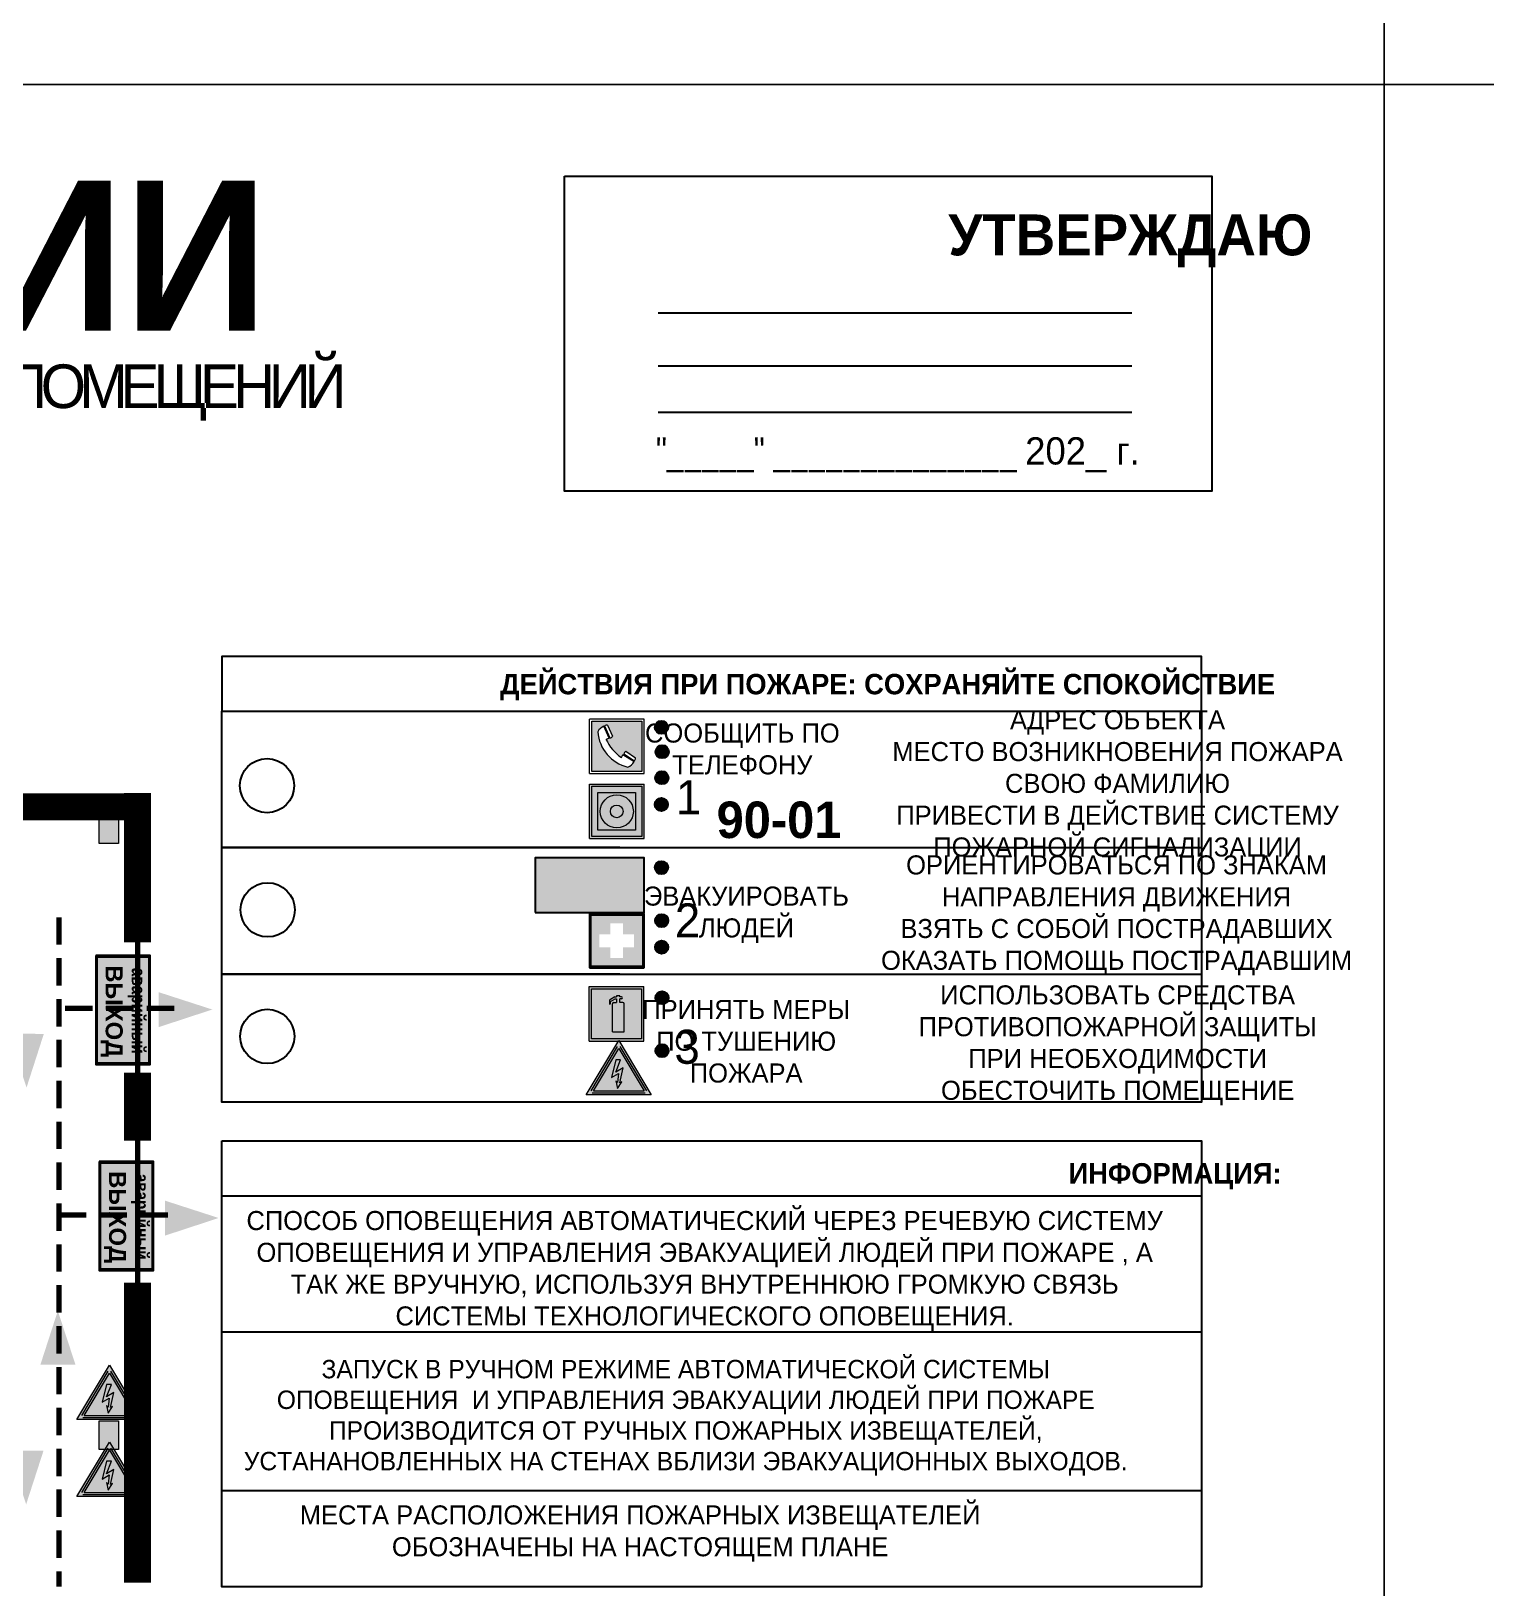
# Model space of a CAD drawing. Header units: millimetres. Extents: x 13114 to 67229, y 22859 to 38520.
# Drawn here: x 28011 to 28224.5, y 36124.4 to 36352.9 of the extents above; entities that cross this region are included whole.
import ezdxf

# ---------------------------------------------------------------- set-up
doc = ezdxf.new("R2010")
doc.units = ezdxf.units.MM
doc.linetypes.add('{ Wide Dash }', pattern=[12, 4, -2, 4, -2])
doc.layers.add('План_Штампы', color=7, linetype='Continuous')
doc.styles.add('обычный', font='arial.ttf')

# ---------------------------------------------------------------- blocks, each defined once
blk = doc.blocks.new('A$C3E6D3DDE')
at = {"lineweight": 5}
h = blk.add_hatch(color=40, dxfattribs=at)
h.paths.add_polyline_path([(24.1, 1.45), (16.46, -11.35), (31.74, -11.35)])
h.paths.add_polyline_path([(24.09, -0.46), (30.03, -10.41), (18.14, -10.41)], flags=16)
h.paths.add_polyline_path([(24.54, -3.08), (23.41, -6.02), (25.13, -5.01), (24.33, -8.5), (24.82, -8.27), (23.79, -9.86), (23.4, -8.04), (23.8, -8.43), (24.04, -6.29), (22.39, -7.25), (23.44, -3.08)], flags=0)
h = blk.add_hatch(color=256, dxfattribs=at)
h.paths.add_polyline_path([(24.37, 0.03, 0.567511), (23.82, 0.03), (17.59, -10.4, 0.582454), (17.86, -10.88), (30.32, -10.88, 0.582149), (30.6, -10.4)])
h.paths.add_polyline_path([(24.09, -0.46), (18.14, -10.41), (30.03, -10.41)], flags=16)
h.paths.add_polyline_path([(24.54, -3.08), (23.41, -6.02), (25.13, -5.01), (24.33, -8.5), (24.82, -8.27), (23.79, -9.86), (23.4, -8.04), (23.8, -8.43), (24.04, -6.29), (22.39, -7.25), (23.44, -3.08)], flags=0)
h = blk.add_hatch(color=40, dxfattribs=at)
h.paths.add_polyline_path([(24.09, -0.46), (18.14, -10.41), (30.03, -10.41)])
h.paths.add_polyline_path([(24.82, -8.27), (23.79, -9.86), (23.4, -8.04), (23.8, -8.43), (24.04, -6.29), (22.39, -7.25), (23.44, -3.08), (24.54, -3.08), (23.41, -6.02), (25.13, -5.01), (24.33, -8.5)], flags=16)
at = {"color": 40, "lineweight": 5}
for p, q in [((16.46, -11.35), (24.1, 1.45)), ((24.1, 1.45), (31.74, -11.35))]:
    blk.add_line(p, q, dxfattribs=at)
at = {"lineweight": 5}
for p, q in [((17.59, -10.4), (23.82, 0.03)), ((24.37, 0.03), (30.6, -10.4)), ((18.14, -10.41), (24.09, -0.46)), ((23.44, -3.08), (22.39, -7.25)), ((23.41, -6.02), (24.54, -3.08)), ((24.54, -3.08), (23.44, -3.08)), ((24.09, -0.46), (30.03, -10.41)), ((22.39, -7.25), (24.04, -6.29)), ((25.13, -5.01), (23.41, -6.02)), ((24.04, -6.29), (23.8, -8.43)), ((24.33, -8.5), (25.13, -5.01)), ((17.86, -10.88), (30.32, -10.88)), ((18.14, -10.41), (30.03, -10.41)), ((23.8, -8.43), (23.4, -8.04)), ((23.4, -8.04), (23.79, -9.86)), ((23.79, -9.86), (24.82, -8.27)), ((24.82, -8.27), (24.33, -8.5))]:
    blk.add_line(p, q, dxfattribs=at)
at = {"color": 50, "lineweight": 5}
blk.add_line((31.74, -11.35), (16.46, -11.35), dxfattribs=at)
blk = doc.blocks.new('A$C456E1F9C')
at = {"lineweight": 5}
h = blk.add_hatch(color=242, dxfattribs=at)
h.paths.add_polyline_path([(0.51, -1.47), (0.51, -13.26), (12.29, -13.26), (12.29, -1.47)])
h.paths.add_polyline_path([(5.42, -4.95, -0.254479), (4.78, -5.4), (3.52, -2.53, -0.209735), (4.23, -2.4)], flags=16)
h.paths.add_polyline_path([(8.53, -8.6), (10.87, -10.17), (10.54, -10.76), (8.03, -9.13, -0.192251)], flags=16)
h.paths.add_polyline_path([(4.61, -5.49, 0.005518), (3.87, -5.72, 0.128647), (7.49, -10.01, 0.00809), (7.83, -9.33), (10.47, -10.97, -0.16736), (8.99, -12.25, -0.327862), (1.95, -3.95, -0.166952), (3.36, -2.62)], flags=16)
at = {"color": 242, "lineweight": 5}
for p, q in [((0, -13.77), (0, -0.97)), ((12.8, -0.97), (0, -0.97)), ((4.61, -5.49), (3.36, -2.62)), ((3.52, -2.53), (4.78, -5.4)), ((4.23, -2.4), (5.42, -4.95)), ((12.8, -13.77), (12.8, -0.97)), ((7.83, -9.33), (10.47, -10.97)), ((8.03, -9.13), (10.54, -10.76)), ((10.81, -10.12), (8.53, -8.6)), ((10.54, -10.76), (10.8, -10.3)), ((10.8, -10.3), (10.81, -10.12)), ((0, -13.77), (12.8, -13.77))]:
    blk.add_line(p, q, dxfattribs=at)
blk.add_lwpolyline([(0.51, -1.47), (12.29, -1.47), (12.29, -13.26), (0.51, -13.26)], close=True, dxfattribs=at)
for centre, radius, start, end in [((4.59, -5.34), 2.99, 114.2845, 152.1974), ((4.02, -3.27), 0.891, 76.3284, 123.7092), ((11.12, -3.31), 9.19, 183.9915, 256.6009), ((14.98, -39.1), 35.17, 107.1487, 108.4135), ((13.86, -0.94), 11.08, 205.5536, 234.8762), ((4.68, -4.59), 0.824, 276.9621, 334.0723), ((-13.31, 0.8), 23.44, 332.5487, 334.4027), ((8.94, -9.5), 0.989, 114.4092, 157.9388), ((7.87, -9.46), 3, 291.9291, 329.9329)]:
    blk.add_arc(centre, radius, start, end, dxfattribs=at)
blk = doc.blocks.new('A$C54414219')
at = {"true_color": 0xffffff}
h = blk.add_hatch(color=7, dxfattribs=at)
h.paths.add_polyline_path([(2.39, -9.45), (2.39, -18.3), (11.23, -18.3), (11.23, -9.45)], flags=0)
h.paths.add_polyline_path([(10.71, -13.87, -1), (2.92, -13.87, -1)], flags=0)
h.paths.add_polyline_path([(8.3, -13.87, -1), (5.33, -13.87, -1)], flags=0)
h.paths.add_polyline_path([(0.41, -7.47), (0.41, -20.27), (13.21, -20.27), (13.21, -7.47)])
h.paths.add_polyline_path([(0.92, -19.77), (12.71, -19.77), (12.71, -7.98), (0.92, -7.98)], flags=16)
h.paths.add_polyline_path([(11.23, -9.45), (11.23, -18.3), (2.39, -18.3), (2.39, -9.45)], flags=0)
at = {"lineweight": 5}
h = blk.add_hatch(color=242, dxfattribs=at)
h.paths.add_polyline_path([(12.71, -7.98), (0.92, -7.98), (0.92, -19.77), (12.71, -19.77)])
h.paths.add_polyline_path([(11.23, -18.3), (2.39, -18.3), (2.39, -9.45), (11.23, -9.45)], flags=16)
h.paths.add_polyline_path([(10.71, -13.87, -1), (2.92, -13.87, -1)], flags=0)
h.paths.add_polyline_path([(8.3, -13.87, -1), (5.33, -13.87, -1)], flags=0)
at = {"true_color": 0xffffff}
h = blk.add_hatch(color=7, dxfattribs=at)
h.paths.add_polyline_path([(2.39, -9.45), (2.39, -18.3), (11.23, -18.3), (11.23, -9.45)])
h.paths.add_polyline_path([(10.71, -13.87, -1), (2.92, -13.87, -1)], flags=16)
h.paths.add_polyline_path([(8.3, -13.87, -1), (5.33, -13.87, -1)], flags=0)
at = {"lineweight": 5}
h = blk.add_hatch(color=242, dxfattribs=at)
h.paths.add_polyline_path([(2.92, -13.87, 1), (10.71, -13.87, 1)])
h.paths.add_polyline_path([(8.3, -13.87, -1), (5.33, -13.87, -1)], flags=16)
at = {"color": 242, "lineweight": 5}
for p, q in [((0.41, -20.27), (0.41, -7.47)), ((0.41, -7.47), (13.21, -7.47)), ((0.41, -7.47), (13.21, -7.47)), ((13.21, -20.27), (13.21, -7.47)), ((0.41, -20.27), (13.21, -20.27))]:
    blk.add_line(p, q, dxfattribs=at)
for points in [[(0.92, -7.98), (12.71, -7.98), (12.71, -19.77), (0.92, -19.77)], [(2.39, -9.45), (11.23, -9.45), (11.23, -18.3), (2.39, -18.3)]]:
    blk.add_lwpolyline(points, close=True, dxfattribs=at)
for radius in [3.89, 1.49]:
    blk.add_circle((6.81, -13.87), radius, dxfattribs=at)
blk = doc.blocks.new('A$C32E8229D')
at = {"true_color": 0xffffff}
blk.add_hatch(color=7, dxfattribs=at).paths.add_polyline_path([(0, 0), (0, -8), (16, -8), (16, 0)])
h = blk.add_hatch(color=126)
h.paths.add_polyline_path([(0.2, -0.2), (15.8, -0.2), (15.8, -7.8), (0.2, -7.8)])
h.paths.add_polyline_path([(13.49, -2.05), (12.08, -2.05), (11.37, -2.63, 0.162397), (11.29, -2.84), (11.29, -3.63), (10.35, -3.63), (10.35, -4.05), (11.68, -4.05), (11.68, -3.48), (12.26, -4.28), (11.29, -5.1), (11.29, -6.78), (11.85, -6.78), (11.85, -5.44), (12.8, -4.64), (12.8, -5.94), (14.46, -5.94), (14.46, -5.39), (13.45, -5.39), (13.45, -3.97), (12.46, -2.59), (13.15, -2.59), (13.69, -3.34), (14.18, -3)], flags=16)
h.paths.add_polyline_path([(10.74, -1.82, 1), (11.8, -1.82, 1)], flags=16)
h.paths.add_polyline_path([(9.39, -3.59), (5.99, -3.59), (6.56, -3.03), (5.91, -3.03), (5.1, -3.83), (5.91, -4.64), (6.56, -4.64), (5.99, -4.09), (9.39, -4.09)], flags=16)
h.paths.add_polyline_path([(4.29, -1.08), (1.72, -1.08), (1.72, -6.6), (4.29, -6.6)], flags=16)
at = {"color": 126}
blk.add_lwpolyline([(16, -8), (0, -8), (0, 0), (16, 0)], close=True, dxfattribs=at)
blk = doc.blocks.new('A$C18900ED3')
h = blk.add_hatch(color=126)
h.paths.add_polyline_path([(-0.18, -0.18), (-7.02, -0.18), (-7.02, -7.02), (-0.18, -7.02)])
h.paths.add_polyline_path([(-5.89, -4.46), (-5.89, -2.77), (-4.46, -2.77), (-4.46, -1.31), (-2.77, -1.31), (-2.77, -2.77), (-1.33, -2.77), (-1.33, -4.46), (-2.77, -4.46), (-2.77, -5.89), (-4.46, -5.89), (-4.46, -4.46)], flags=16)
at = {"color": 126}
for p, q in [((-7.2, 0), (-7.2, -7.2)), ((0, 0), (-7.2, 0)), ((0, -7.2), (0, 0)), ((-7.02, -7.02), (-7.02, -0.18)), ((-7.02, -0.18), (-0.18, -0.18)), ((-0.18, -0.18), (-0.18, -7.02)), ((-7.2, -7.2), (0, -7.2)), ((-0.18, -7.02), (-7.02, -7.02))]:
    blk.add_line(p, q, dxfattribs=at)
blk = doc.blocks.new('A$C3AD82952')
at = {"true_color": 0xf5f5ff}
h = blk.add_hatch(color=7, dxfattribs=at)
h.dxf.hatch_style = 1
h.paths.add_polyline_path([(8.21, 8.73, 0.414214), (7.89, 9.05), (7.22, 9.05), (7.22, 9.92), (7.59, 9.92, 1), (7.57, 10.36), (7.22, 10.36), (7.22, 10.6), (6.43, 10.6), (6.43, 10.36), (6.01, 10.36), (4.74, 9.59), (4.74, 8.69), (4.98, 8.73), (4.98, 9.26), (6.12, 9.91), (6.43, 9.91), (6.43, 9.05), (5.76, 9.05, 0.414214), (5.44, 8.73), (5.44, 2.2), (8.21, 2.2)], flags=0)
h.paths.add_polyline_path([(12.8, 12.8), (0, 12.8), (0, 0), (12.8, 0)])
h.paths.add_polyline_path([(0.51, 12.29), (12.29, 12.29), (12.29, 0.51), (0.51, 0.51)], flags=16)
h.paths.add_polyline_path([(4.74, 9.59), (6.01, 10.36), (6.43, 10.36), (6.43, 10.6), (7.22, 10.6), (7.22, 10.36), (7.59, 10.36, -0.94586), (7.59, 9.92), (7.22, 9.92), (7.22, 9.05), (7.89, 9.05, -0.414214), (8.21, 8.73), (8.21, 2.2), (5.44, 2.2), (5.44, 8.73, -0.414214), (5.76, 9.05), (6.43, 9.05), (6.43, 9.91), (6.12, 9.91), (4.98, 9.26), (4.98, 8.73), (4.74, 8.69)], flags=0)
h = blk.add_hatch(color=242)
h.dxf.hatch_style = 1
h.paths.add_polyline_path([(12.29, 12.29), (0.51, 12.29), (0.51, 0.51), (12.29, 0.51)])
h.paths.add_polyline_path([(4.74, 8.69), (4.74, 9.59), (6.01, 10.36), (6.43, 10.36), (6.43, 10.6), (7.22, 10.6), (7.22, 10.36), (7.59, 10.36, -0.94586), (7.59, 9.92), (7.22, 9.92), (7.22, 9.05), (7.89, 9.05, -0.414214), (8.21, 8.73), (8.21, 2.2), (5.44, 2.2), (5.44, 8.73, -0.414214), (5.76, 9.05), (6.43, 9.05), (6.43, 9.91), (6.12, 9.91), (4.98, 9.26), (4.98, 8.73)], flags=16)
h = blk.add_hatch(color=7, dxfattribs=at)
h.dxf.hatch_style = 1
h.paths.add_polyline_path([(8.21, 8.73, 0.414214), (7.89, 9.05), (7.22, 9.05), (7.22, 9.92), (7.59, 9.92, 1), (7.57, 10.36), (7.22, 10.36), (7.22, 10.6), (6.43, 10.6), (6.43, 10.36), (6.01, 10.36), (4.74, 9.59), (4.74, 8.69), (4.98, 8.73), (4.98, 9.26), (6.12, 9.91), (6.43, 9.91), (6.43, 9.05), (5.76, 9.05, 0.414214), (5.44, 8.73), (5.44, 2.2), (8.21, 2.2)])
at = {"color": 242, "lineweight": 5}
for p, q in [((0, 0), (0, 12.8)), ((0, 12.8), (12.8, 12.8)), ((12.8, 0), (12.8, 12.8)), ((6.01, 10.36), (4.74, 9.59)), ((4.74, 9.59), (4.74, 8.69)), ((4.74, 8.69), (4.98, 8.73)), ((4.98, 9.26), (6.12, 9.91)), ((4.98, 8.73), (4.98, 9.26)), ((5.44, 2.2), (5.44, 8.73)), ((5.76, 9.05), (6.43, 9.05)), ((6.01, 10.36), (6.43, 10.36)), ((6.12, 9.91), (6.43, 9.91)), ((7.22, 10.6), (6.43, 10.6)), ((6.43, 10.6), (6.43, 10.36)), ((6.43, 9.91), (6.43, 9.05)), ((7.22, 10.36), (7.22, 10.6)), ((7.59, 10.36), (7.22, 10.36)), ((7.22, 9.05), (7.22, 9.92)), ((7.59, 9.92), (7.22, 9.92)), ((7.89, 9.05), (7.22, 9.05)), ((8.21, 2.2), (8.21, 8.73)), ((0, 0), (12.8, 0)), ((5.44, 2.2), (8.21, 2.2))]:
    blk.add_line(p, q, dxfattribs=at)
blk.add_lwpolyline([(0.51, 12.29), (12.29, 12.29), (12.29, 0.51), (0.51, 0.51)], close=True, dxfattribs=at)
for centre, radius, start, end in [((5.76, 8.73), 0.32, 90, 180), ((7.58, 10.14), 0.223, 273.1875, 86.8125), ((7.89, 8.73), 0.32, 0, 90)]:
    blk.add_arc(centre, radius, start, end, dxfattribs=at)
blk = doc.blocks.new('A$C41C009D9')
at = {"true_color": 0xffffff}
blk.add_hatch(color=7, dxfattribs=at).paths.add_polyline_path([(0, 8), (-16, 8), (-16, 0), (0, 0)])
h = blk.add_hatch(color=126)
h.dxf.hatch_style = 1
h.paths.add_polyline_path([(-15.8, 7.8), (-15.8, 0.2), (-0.2, 0.2), (-0.2, 7.8)])
at = {"color": 126}
for points in [[(-16, 0), (0, 0), (0, 8), (-16, 8)], [(-16, 0), (0, 0), (0, 8), (-16, 8)], [(-15.8, 7.8), (-0.2, 7.8), (-0.2, 0.2), (-15.8, 0.2)]]:
    blk.add_lwpolyline(points, close=True, dxfattribs=at)
at = {"color": 7, "true_color": 0xffffff, "insert": (-15.8, 7.3), "char_height": 2.5, "width": 15.5999, "attachment_point": 1, "style": 'обычный'}
blk.add_mtext('\\pi1.6133;{\\fArial|b1|i0|c204|p34;\\H0.8x;\\W0.8;аварийный\\H1.25x;\\W1;\\P\\pi1.2327;ВЫХОД}', dxfattribs=at)

msp = doc.modelspace()

# ---------------------------------------------------------------- hatches: boundary and pattern name
at = {"lineweight": 0}
h = msp.add_hatch(color=256, dxfattribs=at)
h.dxf.hatch_style = 1
h.paths.add_polyline_path([(28102.56, 36250.72, 1), (28104.49, 36250.72, 1)])
h = msp.add_hatch(color=256, dxfattribs=at)
h.dxf.hatch_style = 1
h.paths.add_polyline_path([(28102.66, 36247.14, 1), (28104.59, 36247.14, 1)])
h = msp.add_hatch(color=256, dxfattribs=at)
h.dxf.hatch_style = 1
h.paths.add_polyline_path([(28102.62, 36243.33, 1), (28104.55, 36243.33, 1)])
h = msp.add_hatch(color=256, dxfattribs=at)
h.dxf.hatch_style = 1
h.paths.add_polyline_path([(28102.54, 36239.4, 1), (28104.47, 36239.4, 1)])
h = msp.add_hatch(color=256, dxfattribs=at)
h.dxf.hatch_style = 1
h.paths.add_polyline_path([(28023.84, 36233.67), (28023.84, 36237.84), (28021.01, 36237.84), (28021.01, 36233.67)])
h = msp.add_hatch(color=256, dxfattribs=at)
h.dxf.hatch_style = 1
h.paths.add_polyline_path([(28102.55, 36230.13, 1), (28104.48, 36230.13, 1)])
h = msp.add_hatch(color=256, dxfattribs=at)
h.dxf.hatch_style = 1
h.paths.add_polyline_path([(28102.59, 36222.35, 1), (28104.52, 36222.35, 1)])
h = msp.add_hatch(color=256, dxfattribs=at)
h.dxf.hatch_style = 1
h.paths.add_polyline_path([(28102.58, 36218.45, 1), (28104.52, 36218.45, 1)])
h = msp.add_hatch(color=256, dxfattribs=at)
h.dxf.hatch_style = 1
h.paths.add_polyline_path([(28102.64, 36211.03, 1), (28104.58, 36211.03, 1)])
h = msp.add_hatch(color=256, dxfattribs=at)
h.dxf.hatch_style = 1
h.paths.add_polyline_path([(28102.65, 36203.26, 1), (28104.58, 36203.26, 1)])
h = msp.add_hatch(color=256, dxfattribs=at)
h.dxf.hatch_style = 1
h.paths.add_polyline_path([(28023.84, 36144.74), (28023.84, 36148.91), (28021.01, 36148.91), (28021.01, 36144.74)])

# ---------------------------------------------------------------- linework, layer by layer
at = {"color": 5, "lineweight": 0}
for points in [[(27609.6, 36345.08), (28209.6, 36345.08), (28209.6, 36740.08), (27609.6, 36740.08)], [(28209.6, 36345.08), (28809.6, 36345.08), (28809.6, 36740.08), (28209.6, 36740.08)], [(27609.6, 35950.08), (28209.6, 35950.08), (28209.6, 36345.08), (27609.6, 36345.08)], [(28209.6, 35950.08), (28809.6, 35950.08), (28809.6, 36345.08), (28209.6, 36345.08)]]:
    msp.add_lwpolyline(points, close=True, dxfattribs=at)
for points in [[(28089.31, 36331.6), (28184.32, 36331.6), (28184.32, 36285.4), (28089.31, 36285.4)], [(28039.01, 36253.08), (28182.78, 36253.08), (28182.78, 36261.13), (28039.01, 36261.13)], [(28039.01, 36253.08), (28182.78, 36253.08), (28182.78, 36195.68), (28039.01, 36195.68)]]:
    msp.add_lwpolyline(points, close=True)
for points in [[(28103.06, 36311.55), (28172.59, 36311.55)], [(28103.06, 36303.79), (28172.59, 36303.79)], [(28103.06, 36297), (28172.59, 36297)], [(28097.43, 36233.08), (28039.01, 36233.08), (28182.78, 36233.08)], [(28097.43, 36214.51), (28039.01, 36214.51), (28182.78, 36214.51)]]:
    msp.add_lwpolyline(points)
at = {"lineweight": 100, "const_width": 3.96}
for points in [[(28026.61, 36219.18), (28026.61, 36241.06)], [(27783.43, 36239.06), (28026.61, 36239.06)], [(28026.61, 36190.04), (28026.61, 36200.03)], [(28026.61, 36169.19), (28026.61, 36125.18)]]:
    msp.add_lwpolyline(points, dxfattribs=at)
at = {"lineweight": 0}
for points in [[(28023.84, 36233.67), (28021.01, 36233.67), (28021.01, 36237.84), (28023.84, 36237.84)], [(28023.84, 36144.74), (28021.01, 36144.74), (28021.01, 36148.91), (28023.84, 36148.91)]]:
    msp.add_lwpolyline(points, close=True, dxfattribs=at)
at = {"color": 126, "linetype": '{ Wide Dash }', "lineweight": 100, "true_color": 0x008754}
for points in [[(28015.07, 36222.83), (28015.07, 36124.61)], [(28032.01, 36209.46), (28015.07, 36209.46)], [(28015.07, 36179.18), (28032.01, 36179.18)]]:
    msp.add_lwpolyline(points, dxfattribs=at)
at = {"lineweight": 100}
msp.add_lwpolyline([(28026.61, 36221.69), (28026.61, 36136.02)], dxfattribs=at)
at = {"color": 0}
msp.add_lwpolyline([(28039.01, 36190.01), (28182.78, 36190.01), (28182.78, 36124.56), (28039.01, 36124.56)], close=True, dxfattribs=at)
for points in [[(28039.01, 36181.96), (28182.78, 36181.96)], [(28039.01, 36161.97), (28182.78, 36161.97)], [(28039.01, 36138.72), (28182.78, 36138.72)]]:
    msp.add_lwpolyline(points, dxfattribs=at)
for centre, radius in [((28103.52, 36250.72), 0.966), ((28103.63, 36247.14), 0.966), ((28045.64, 36242.16), 3.98), ((28103.59, 36243.33), 0.966), ((28103.51, 36239.4), 0.966), ((28103.52, 36230.13), 0.966), ((28045.73, 36223.93), 3.98), ((28103.56, 36222.35), 0.966), ((28103.55, 36218.45), 0.966), ((28103.61, 36211.03), 0.966), ((28045.67, 36205.35), 3.98), ((28103.61, 36203.26), 0.966)]:
    msp.add_circle(centre, radius)
at = {"layer": 'План_Штампы', "color": 126, "true_color": 0x008754}
for points in [[(28029.71, 36206.71), (28029.72, 36211.85), (28037.6, 36209.3)], [(28007.74, 36205.74), (28012.87, 36205.73), (28010.33, 36197.85)], [(28030.64, 36176.11), (28030.65, 36181.25), (28038.53, 36178.7)], [(28017.51, 36157.18), (28012.37, 36157.19), (28014.92, 36165.07)], [(28007.69, 36144.55), (28012.82, 36144.54), (28010.27, 36136.66)]]:
    msp.add_solid(points, dxfattribs=at)

# ---------------------------------------------------------------- block references
for name, p, xscale, yscale, zscale in [('A$C456E1F9C', (28092.97, 36252.54), 0.625, 0.625, 0.625), ('A$C54414219', (28092.71, 36247.05), 0.625, 0.625, 0.625), ('A$C18900ED3', (28100.97, 36223.4), 1.111111111007631, 1.111111111007631, 1.111111111007631), ('A$C3AD82952', (28092.92, 36204.67), 0.625, 0.625, 0.625), ('A$C3E6D3DDE', (28082.2, 36203.86), 0.625, 0.625, 0.625), ('A$C3E6D3DDE', (28007.44, 36156.2), 0.625, 0.625, 0.625), ('A$C3E6D3DDE', (28007.44, 36144.91), 0.625, 0.625, 0.625)]:
    msp.add_blockref(name, p, dxfattribs=dict(xscale=xscale, yscale=yscale, zscale=zscale))
at = {"xscale": -1}
msp.add_blockref('A$C32E8229D', (28100.97, 36231.55), dxfattribs=at)
at = {"rotation": 270}
for p in [(28020.48, 36201.22), (28020.98, 36171.01)]:
    msp.add_blockref('A$C41C009D9', p, dxfattribs=at)

# ---------------------------------------------------------------- texts
at = {"lineweight": 0, "style": 'обычный'}
for s, insert, char_height, width, attachment_point in [('{\\fProxima Nova Rg|b1|i0|c204|p2;ПЛАН ЭВАКУАЦИИ}', (27768.62, 36330.96), 22, 493.8901, 1), ('\\pi-18,l18,t18;{\\fProxima Nova Rg|b1|i0|c204|p2;УТВЕРЖДАЮ\\H1.1997x; }', (28172.35, 36322.13), 6, 126.6484, 5), ('{\\fArial Narrow|b0|i0|c204|p34;"_____" ______________ \\fProxima Nova Rg|b0|i0|c204|p2;202_ г. }', (28138.22, 36290.72), 4, 78.6503, 5), ('{\\fProxima Nova Rg|b1|i0|c204|p2;ДЕЙСТВИЯ ПРИ ПОЖАРЕ: СОХРАНЯЙТЕ СПОКОЙСТВИЕ\\H1.6644x; }', (28136.73, 36256.63), 3, 175.1736, 5), ('{\\fProxima Nova Rg|b0|i0|c204|p2;СООБЩИТЬ ПО \\PТЕЛЕФОНУ}', (28115.4, 36247.53), 2.8, 126.6484, 5), ('\\pi-8.4,l8.4,t8.4;{\\fProxima Nova Rg|b0|i0|c204|p2;АДРЕС ОБЪЕКТА\\PМЕСТО ВОЗНИКНОВЕНИЯ ПОЖАРА \\PСВОЮ ФАМИЛИЮ\\PПРИВЕСТИ В ДЕЙСТВИЕ СИСТЕМУ \\PПОЖАРНОЙ СИГНАЛИЗАЦИИ}', (28170.47, 36242.09), 2.8, 126.6484, 5), ('{\\fProxima Nova Rg|b0|i0|c204|p2;1\\H1.1667x; }', (28107.5, 36240.46), 5, 126.6484, 5), ('{\\fProxima Nova Rg|b1|i0|c204|p2;\\H1.0714x;90-01\\fProxima Nova Rg|b0|i0|c204|p2;\\H0.93331x; \\H1.3449x; }', (28120.78, 36237.11), 5, 126.6484, 5), ('\\pi-8.4,l8.4,t8.4;{\\fProxima Nova Rg|b0|i0|c204|p2;ОРИЕНТИРОВАТЬСЯ ПО ЗНАКАМ \\PНАПРАВЛЕНИЯ ДВИЖЕНИЯ\\PВЗЯТЬ С СОБОЙ ПОСТРАДАВШИХ\\PОКАЗАТЬ ПОМОЩЬ ПОСТРАДАВШИМ}', (28170.33, 36223.12), 2.8, 126.6484, 5), ('{\\fProxima Nova Rg|b0|i0|c204|p2;ЭВАКУИРОВАТЬ \\PЛЮДЕЙ}', (28116, 36223.21), 2.8, 126.6484, 5), ('{\\fProxima Nova Rg|b0|i0|c204|p2;2\\H1.1967x; }', (28107.35, 36222.38), 5, 126.6484, 5), ('\\pi-8.4,l8.4,t8.4;{\\fProxima Nova Rg|b0|i0|c204|p2;ИСПОЛЬЗОВАТЬ СРЕДСТВА \\PПРОТИВОПОЖАРНОЙ ЗАЩИТЫ \\PПРИ НЕОБХОДИМОСТИ \\PОБЕСТОЧИТЬ ПОМЕЩЕНИЕ}', (28170.49, 36204.04), 2.8, 126.6484, 5), ('{\\fProxima Nova Rg|b0|i0|c204|p2;ПРИНЯТЬ МЕРЫ \\PПО ТУШЕНИЮ \\PПОЖАРА}', (28115.96, 36204.63), 2.8, 126.6484, 5), ('{\\fProxima Nova Rg|b0|i0|c204|p2;3\\H1.1967x; }', (28107.29, 36203.8), 5, 126.6484, 5), ('{\\fProxima Nova Rg|b1|i0|c204|p2;ИНФОРМАЦИЯ:\\H1.1997x; }', (28178.92, 36184.82), 3, 175.1736, 5), ('{\\fProxima Nova Rg|b0|i0|c204|p2;СПОСОБ ОПОВЕЩЕНИЯ АВТОМАТИЧЕСКИЙ ЧЕРЕЗ РЕЧЕВУЮ СИСТЕМУ ОПОВЕЩЕНИЯ И УПРАВЛЕНИЯ ЭВАКУАЦИЕЙ ЛЮДЕЙ ПРИ ПОЖАРЕ , А ТАК ЖЕ ВРУЧНУЮ, ИСПОЛЬЗУЯ ВНУТРЕННЮЮ ГРОМКУЮ СВЯЗЬ СИСТЕМЫ ТЕХНОЛОГИЧЕСКОГО ОПОВЕЩЕНИЯ.}', (28109.87, 36170.92), 2.8, 137.0334, 5), ('{\\fProxima Nova Rg|b0|i0|c204|p2;\\P\\pt8.1;ЗАПУСК В РУЧНОМ РЕЖИМЕ АВТОМАТИЧЕСКОЙ СИСТЕМЫ ОПОВЕЩЕНИЯ  И УПРАВЛЕНИЯ ЭВАКУАЦИИ ЛЮДЕЙ ПРИ ПОЖАРЕ ПРОИЗВОДИТСЯ ОТ РУЧНЫХ ПОЖАРНЫХ ИЗВЕЩАТЕЛЕЙ, УСТАНАНОВЛЕННЫХ НА СТЕНАХ ВБЛИЗИ ЭВАКУАЦИОННЫХ ВЫХОДОВ. }', (28107.09, 36151.63), 2.7, 131.4512, 5), ('\\pt8.4;{\\fProxima Nova Rg|b0|i0|c204|p2;\\PМЕСТА РАСПОЛОЖЕНИЯ ПОЖАРНЫХ ИЗВЕЩАТЕЛЕЙ ОБОЗНАЧЕНЫ НА НАСТОЯЩЕМ ПЛАНЕ}', (28100.39, 36134.71), 2.8, 118.5618, 5)]:
    msp.add_mtext(s, dxfattribs=dict(at, insert=insert, char_height=char_height, width=width, attachment_point=attachment_point))
at = {"color": 0, "lineweight": 0, "insert": (27918.89, 36304.16), "char_height": 8, "width": 449.2158, "attachment_point": 5, "style": 'обычный'}
msp.add_mtext('{\\fArial Black|b1|i0|c204|p34;\\H2x;\\T0.85;  \\fArial Narrow|b0|i0|c204|p34;\\H0.8x;\\W0.9;\\P\\fProxima Nova Rg|b0|i0|c204|p2;\\H0.5x;\\W1;\\C256;ПРИ ПОЖАРЕ  ИЛИ ДРУГИХ ЧРЕЗВЫЧАЙНЫХ СИТУАЦИЯХ  ИЗ ПОМЕЩЕНИЙ \\fProxima Nova Rg|b1|i0|c204|p2;\\H1.25x;\\PТЦ ЖДО: ЛОКОМОТИВНОЕ ДЕПО}', dxfattribs=at)

doc.saveas('drawing.dxf')
